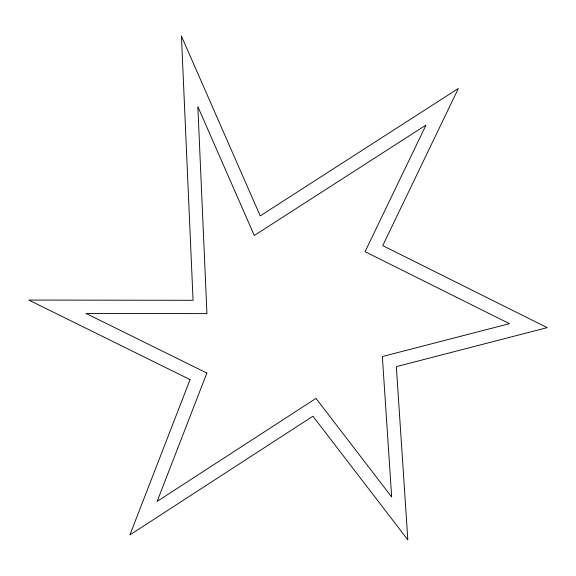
<?xml version="1.0" encoding="UTF-8"?>
<svg xmlns="http://www.w3.org/2000/svg" width="576" height="576" viewBox="0 0 576 576"><rect width="100%" height="100%" fill="white"/><g stroke="black" fill="none" stroke-linecap="round" stroke-linejoin="round"><path stroke-width="0.86" d="M190.08 379.598L129.91 534.902L312.934 416.21L407.837 539.87L396.331 366.646L547.2 327.629L382.723 245.642L458.359 88.459L260.215 215.885L181.44 36.13L193.061 300.305L28.8 300.06L190.08 379.598M206.863 373.061L157.126 501.415L316.001 398.383L391.673 496.987L382.349 356.537L509.465 323.662L365.076 251.69L426.01 125.057L254.297 235.483L197.842 106.654L206.942 313.618L85.954 313.43L206.863 373.061"/></g></svg>
